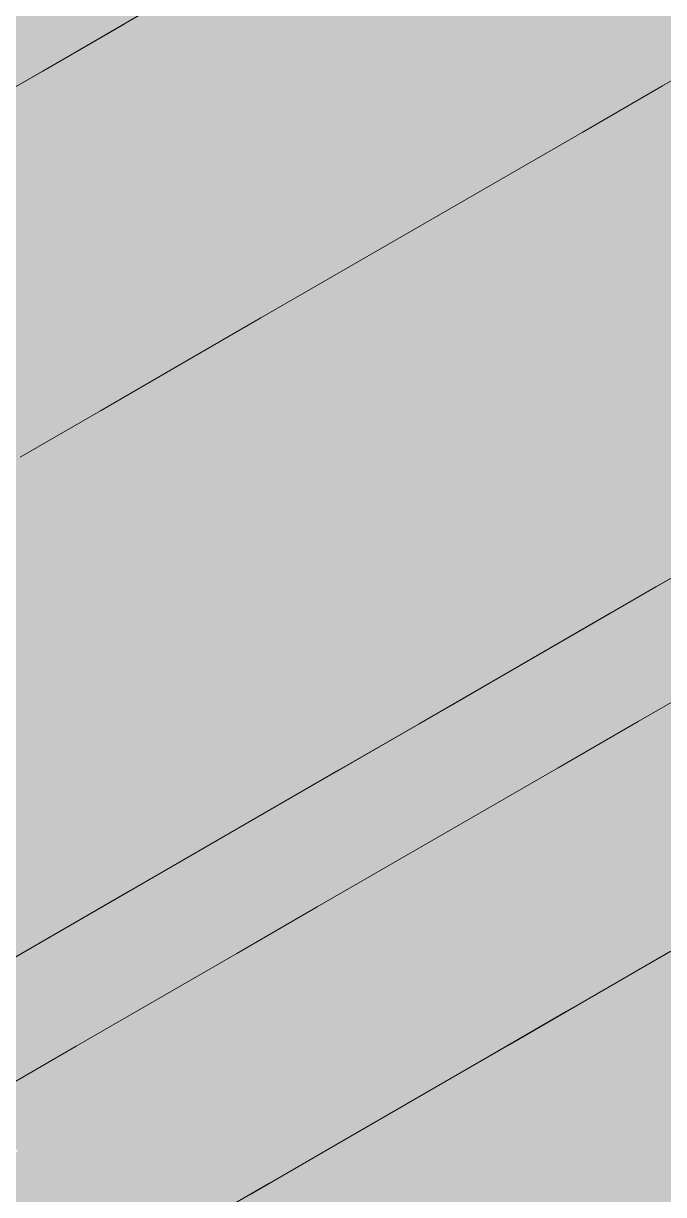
# Model space of a CAD drawing. Header units: metres. Extents: x 349122 to 349453, y 9281252 to 9281971.
# Drawn here: x 349264.6222 to 349264.7252, y 9281654.0672 to 9281654.2557 of the extents above; entities that cross this region are included whole.
import ezdxf

# ---------------------------------------------------------------- set-up
doc = ezdxf.new("R2010")
doc.units = ezdxf.units.M
doc.header["$LTSCALE"] = 0.25
doc.layers.add('ISO-3D', color=7, linetype='CONTINUOUS', lineweight=13)
doc.layers.add('ISO-3D-ARISTAS', color=250, linetype='CONTINUOUS', lineweight=13)

msp = doc.modelspace()

# ---------------------------------------------------------------- linework, layer by layer
at = {"layer": 'ISO-3D', "true_color": 0x7f7e7a}
for points in [[(349264.63393, 9281654.258), (349264.62094, 9281654.2505), (349264.63393, 9281654.273), (349264.62094, 9281654.2655)], [(349264.65991, 9281654.258), (349264.64692, 9281654.2505), (349264.65991, 9281654.273), (349264.64692, 9281654.2655)], [(349264.68589, 9281654.258), (349264.6729, 9281654.2505), (349264.68589, 9281654.273), (349264.6729, 9281654.2655)], [(349264.71187, 9281654.258), (349264.69888, 9281654.2505), (349264.71187, 9281654.273), (349264.69888, 9281654.2655)], [(349264.73612, 9281654.25771), (349264.72399, 9281654.25071), (349264.73612, 9281654.272), (349264.72399, 9281654.265)], [(349264.64692, 9281654.2505), (349264.63393, 9281654.243), (349264.64692, 9281654.2655), (349264.63393, 9281654.258)], [(349264.6729, 9281654.2505), (349264.65991, 9281654.243), (349264.6729, 9281654.2655), (349264.65991, 9281654.258)], [(349264.69888, 9281654.2505), (349264.68589, 9281654.243), (349264.69888, 9281654.2655), (349264.68589, 9281654.258)], [(349264.72399, 9281654.25071), (349264.71187, 9281654.24371), (349264.72399, 9281654.265), (349264.71187, 9281654.258)], [(349264.63393, 9281654.243), (349264.62094, 9281654.2355), (349264.63393, 9281654.258), (349264.62094, 9281654.2505)], [(349264.65991, 9281654.243), (349264.64692, 9281654.2355), (349264.65991, 9281654.258), (349264.64692, 9281654.2505)], [(349264.68589, 9281654.243), (349264.6729, 9281654.2355), (349264.68589, 9281654.258), (349264.6729, 9281654.2505)], [(349264.71187, 9281654.24371), (349264.69888, 9281654.23621), (349264.71187, 9281654.258), (349264.69888, 9281654.2505)], [(349264.73612, 9281654.24343), (349264.72399, 9281654.23643), (349264.73612, 9281654.25771), (349264.72399, 9281654.25071)], [(349264.64692, 9281654.2355), (349264.63393, 9281654.228), (349264.64692, 9281654.2505), (349264.63393, 9281654.243)], [(349264.6729, 9281654.2355), (349264.65991, 9281654.228), (349264.6729, 9281654.2505), (349264.65991, 9281654.243)], [(349264.69888, 9281654.23621), (349264.68589, 9281654.22871), (349264.69888, 9281654.2505), (349264.68589, 9281654.243)], [(349264.72399, 9281654.23643), (349264.71187, 9281654.22943), (349264.72399, 9281654.25071), (349264.71187, 9281654.24371)], [(349264.63393, 9281654.228), (349264.62094, 9281654.2205), (349264.63393, 9281654.243), (349264.62094, 9281654.2355)], [(349264.65991, 9281654.228), (349264.64692, 9281654.2205), (349264.65991, 9281654.243), (349264.64692, 9281654.2355)], [(349264.68589, 9281654.22871), (349264.6729, 9281654.22121), (349264.68589, 9281654.243), (349264.6729, 9281654.2355)], [(349264.71187, 9281654.22943), (349264.69888, 9281654.22193), (349264.71187, 9281654.24371), (349264.69888, 9281654.23621)], [(349264.73612, 9281654.22914), (349264.72399, 9281654.22214), (349264.73612, 9281654.24343), (349264.72399, 9281654.23643)], [(349264.64692, 9281654.2205), (349264.63393, 9281654.213), (349264.64692, 9281654.2355), (349264.63393, 9281654.228)], [(349264.6729, 9281654.22121), (349264.65991, 9281654.21371), (349264.6729, 9281654.2355), (349264.65991, 9281654.228)], [(349264.69888, 9281654.22193), (349264.68589, 9281654.21443), (349264.69888, 9281654.23621), (349264.68589, 9281654.22871)], [(349264.72399, 9281654.22214), (349264.71187, 9281654.21514), (349264.72399, 9281654.23643), (349264.71187, 9281654.22943)], [(349264.71187, 9281654.21514), (349264.69888, 9281654.20764), (349264.71187, 9281654.22943), (349264.69888, 9281654.22193)], [(349264.63393, 9281654.213), (349264.62094, 9281654.2055), (349264.63393, 9281654.228), (349264.62094, 9281654.2205)], [(349264.65991, 9281654.21371), (349264.64692, 9281654.20621), (349264.65991, 9281654.228), (349264.64692, 9281654.2205)], [(349264.68589, 9281654.21443), (349264.6729, 9281654.20693), (349264.68589, 9281654.22871), (349264.6729, 9281654.22121)], [(349264.73612, 9281654.21486), (349264.72399, 9281654.20786), (349264.73612, 9281654.22914), (349264.72399, 9281654.22214)], [(349264.69888, 9281654.20764), (349264.68589, 9281654.20014), (349264.69888, 9281654.22193), (349264.68589, 9281654.21443)], [(349264.72399, 9281654.20786), (349264.71187, 9281654.20086), (349264.72399, 9281654.22214), (349264.71187, 9281654.21514)], [(349264.64692, 9281654.20621), (349264.63393, 9281654.19871), (349264.64692, 9281654.2205), (349264.63393, 9281654.213)], [(349264.6729, 9281654.20693), (349264.65991, 9281654.19943), (349264.6729, 9281654.22121), (349264.65991, 9281654.21371)], [(349264.68589, 9281654.20014), (349264.6729, 9281654.19264), (349264.68589, 9281654.21443), (349264.6729, 9281654.20693)], [(349264.71187, 9281654.20086), (349264.69888, 9281654.19336), (349264.71187, 9281654.21514), (349264.69888, 9281654.20764)], [(349264.73612, 9281654.20057), (349264.72399, 9281654.19357), (349264.73612, 9281654.21486), (349264.72399, 9281654.20786)], [(349264.63393, 9281654.19871), (349264.62094, 9281654.19121), (349264.63393, 9281654.213), (349264.62094, 9281654.2055)], [(349264.65991, 9281654.19943), (349264.64692, 9281654.19193), (349264.65991, 9281654.21371), (349264.64692, 9281654.20621)], [(349264.6729, 9281654.19264), (349264.65991, 9281654.18514), (349264.6729, 9281654.20693), (349264.65991, 9281654.19943)], [(349264.69888, 9281654.19336), (349264.68589, 9281654.18586), (349264.69888, 9281654.20764), (349264.68589, 9281654.20014)], [(349264.72399, 9281654.19357), (349264.71187, 9281654.18657), (349264.72399, 9281654.20786), (349264.71187, 9281654.20086)], [(349264.64692, 9281654.19193), (349264.63393, 9281654.18443), (349264.64692, 9281654.20621), (349264.63393, 9281654.19871)], [(349264.65991, 9281654.18514), (349264.64692, 9281654.17764), (349264.65991, 9281654.19943), (349264.64692, 9281654.19193)], [(349264.68589, 9281654.18586), (349264.6729, 9281654.17836), (349264.68589, 9281654.20014), (349264.6729, 9281654.19264)], [(349264.71187, 9281654.18657), (349264.69888, 9281654.17907), (349264.71187, 9281654.20086), (349264.69888, 9281654.19336)], [(349264.73612, 9281654.18629), (349264.72399, 9281654.17929), (349264.73612, 9281654.20057), (349264.72399, 9281654.19357)], [(349264.63393, 9281654.18443), (349264.62094, 9281654.17693), (349264.63393, 9281654.19871), (349264.62094, 9281654.19121)], [(349264.69888, 9281654.17907), (349264.68589, 9281654.17157), (349264.69888, 9281654.19336), (349264.68589, 9281654.18586)], [(349264.72399, 9281654.17929), (349264.71187, 9281654.17229), (349264.72399, 9281654.19357), (349264.71187, 9281654.18657)], [(349264.64692, 9281654.17764), (349264.63393, 9281654.17014), (349264.64692, 9281654.19193), (349264.63393, 9281654.18443)], [(349264.6729, 9281654.17836), (349264.65991, 9281654.17086), (349264.6729, 9281654.19264), (349264.65991, 9281654.18514)], [(349264.68589, 9281654.17157), (349264.6729, 9281654.16407), (349264.68589, 9281654.18586), (349264.6729, 9281654.17836)], [(349264.71187, 9281654.17229), (349264.69888, 9281654.16479), (349264.71187, 9281654.18657), (349264.69888, 9281654.17907)], [(349264.73612, 9281654.172), (349264.72399, 9281654.165), (349264.73612, 9281654.18629), (349264.72399, 9281654.17929)], [(349264.63393, 9281654.17014), (349264.62094, 9281654.16264), (349264.63393, 9281654.18443), (349264.62094, 9281654.17693)], [(349264.65991, 9281654.17086), (349264.64692, 9281654.16336), (349264.65991, 9281654.18514), (349264.64692, 9281654.17764)], [(349264.6729, 9281654.16407), (349264.65991, 9281654.15657), (349264.6729, 9281654.17836), (349264.65991, 9281654.17086)], [(349264.69888, 9281654.16479), (349264.68589, 9281654.15729), (349264.69888, 9281654.17907), (349264.68589, 9281654.17157)], [(349264.72399, 9281654.165), (349264.71187, 9281654.158), (349264.72399, 9281654.17929), (349264.71187, 9281654.17229)], [(349264.64692, 9281654.16336), (349264.63393, 9281654.15586), (349264.64692, 9281654.17764), (349264.63393, 9281654.17014)], [(349264.65991, 9281654.15657), (349264.64692, 9281654.14907), (349264.65991, 9281654.17086), (349264.64692, 9281654.16336)], [(349264.68589, 9281654.15729), (349264.6729, 9281654.14979), (349264.68589, 9281654.17157), (349264.6729, 9281654.16407)], [(349264.71187, 9281654.158), (349264.69888, 9281654.1505), (349264.71187, 9281654.17229), (349264.69888, 9281654.16479)], [(349264.63393, 9281654.15586), (349264.62094, 9281654.14836), (349264.63393, 9281654.17014), (349264.62094, 9281654.16264)], [(349264.64692, 9281654.14907), (349264.63393, 9281654.14157), (349264.64692, 9281654.16336), (349264.63393, 9281654.15586)], [(349264.6729, 9281654.14979), (349264.65991, 9281654.14229), (349264.6729, 9281654.16407), (349264.65991, 9281654.15657)], [(349264.69888, 9281654.1505), (349264.68589, 9281654.143), (349264.69888, 9281654.16479), (349264.68589, 9281654.15729)], [(349264.63393, 9281654.14157), (349264.62094, 9281654.13407), (349264.63393, 9281654.15586), (349264.62094, 9281654.14836)], [(349264.65991, 9281654.14229), (349264.64692, 9281654.13479), (349264.65991, 9281654.15657), (349264.64692, 9281654.14907)], [(349264.68589, 9281654.143), (349264.6729, 9281654.1355), (349264.68589, 9281654.15729), (349264.6729, 9281654.14979)], [(349264.64692, 9281654.13479), (349264.63393, 9281654.12729), (349264.64692, 9281654.14907), (349264.63393, 9281654.14157)], [(349264.6729, 9281654.1355), (349264.65991, 9281654.128), (349264.6729, 9281654.14979), (349264.65991, 9281654.14229)], [(349264.63393, 9281654.12729), (349264.62094, 9281654.11979), (349264.63393, 9281654.14157), (349264.62094, 9281654.13407)], [(349264.65991, 9281654.128), (349264.64692, 9281654.1205), (349264.65991, 9281654.14229), (349264.64692, 9281654.13479)], [(349264.64692, 9281654.1205), (349264.63393, 9281654.113), (349264.64692, 9281654.13479), (349264.63393, 9281654.12729)], [(349264.63393, 9281654.113), (349264.62094, 9281654.1055), (349264.63393, 9281654.12729), (349264.62094, 9281654.11979)]]:
    msp.add_solid(points, dxfattribs=at)
at = {"layer": 'ISO-3D', "true_color": 0x8e8d88}
for points in [[(349264.66945, 9281654.25897), (349264.65653, 9281654.2515), (349264.66945, 9281654.27351), (349264.65653, 9281654.26605)], [(349264.69531, 9281654.25935), (349264.68238, 9281654.25188), (349264.69531, 9281654.27389), (349264.68238, 9281654.26643)], [(349264.72116, 9281654.25973), (349264.70824, 9281654.25227), (349264.72116, 9281654.27427), (349264.70824, 9281654.26681)], [(349264.73409, 9281654.25265), (349264.72116, 9281654.24518), (349264.73409, 9281654.26719), (349264.72116, 9281654.25973)], [(349264.65653, 9281654.2515), (349264.6436, 9281654.24404), (349264.65653, 9281654.26605), (349264.6436, 9281654.25859)], [(349264.68238, 9281654.25188), (349264.66945, 9281654.24442), (349264.68238, 9281654.26643), (349264.66945, 9281654.25897)], [(349264.70824, 9281654.25227), (349264.69531, 9281654.2448), (349264.70824, 9281654.26681), (349264.69531, 9281654.25935)], [(349264.69531, 9281654.2448), (349264.68238, 9281654.23734), (349264.69531, 9281654.25935), (349264.68238, 9281654.25188)], [(349264.72116, 9281654.24518), (349264.70824, 9281654.23772), (349264.72116, 9281654.25973), (349264.70824, 9281654.25227)], [(349264.6436, 9281654.24404), (349264.63067, 9281654.23658), (349264.6436, 9281654.25859), (349264.63067, 9281654.25112)], [(349264.66945, 9281654.24442), (349264.65653, 9281654.23696), (349264.66945, 9281654.25897), (349264.65653, 9281654.2515)], [(349264.68238, 9281654.23734), (349264.66945, 9281654.22988), (349264.68238, 9281654.25188), (349264.66945, 9281654.24442)], [(349264.70824, 9281654.23772), (349264.69531, 9281654.23026), (349264.70824, 9281654.25227), (349264.69531, 9281654.2448)], [(349264.73409, 9281654.2381), (349264.72116, 9281654.23064), (349264.73409, 9281654.25265), (349264.72116, 9281654.24518)], [(349264.73798, 9281654.23974), (349264.72505, 9281654.23228), (349264.73798, 9281654.25307), (349264.72505, 9281654.24561)], [(349264.63067, 9281654.23658), (349264.61775, 9281654.22911), (349264.63067, 9281654.25112), (349264.61775, 9281654.24366)], [(349264.65653, 9281654.23696), (349264.6436, 9281654.22949), (349264.65653, 9281654.2515), (349264.6436, 9281654.24404)], [(349264.66945, 9281654.22988), (349264.65653, 9281654.22241), (349264.66945, 9281654.24442), (349264.65653, 9281654.23696)], [(349264.69531, 9281654.23026), (349264.68238, 9281654.22279), (349264.69531, 9281654.2448), (349264.68238, 9281654.23734)], [(349264.72116, 9281654.23064), (349264.70824, 9281654.22318), (349264.72116, 9281654.24518), (349264.70824, 9281654.23772)], [(349264.72505, 9281654.23228), (349264.71212, 9281654.22481), (349264.72505, 9281654.24561), (349264.71212, 9281654.23815)], [(349264.6436, 9281654.22949), (349264.63067, 9281654.22203), (349264.6436, 9281654.24404), (349264.63067, 9281654.23658)], [(349264.73798, 9281654.22641), (349264.72505, 9281654.21894), (349264.73798, 9281654.23974), (349264.72505, 9281654.23228)], [(349264.65653, 9281654.22241), (349264.6436, 9281654.21495), (349264.65653, 9281654.23696), (349264.6436, 9281654.22949)], [(349264.68238, 9281654.22279), (349264.66945, 9281654.21533), (349264.68238, 9281654.23734), (349264.66945, 9281654.22988)], [(349264.70824, 9281654.22318), (349264.69531, 9281654.21571), (349264.70824, 9281654.23772), (349264.69531, 9281654.23026)], [(349264.71212, 9281654.22481), (349264.6992, 9281654.21735), (349264.71212, 9281654.23815), (349264.6992, 9281654.23068)], [(349264.73409, 9281654.22356), (349264.72116, 9281654.21609), (349264.73409, 9281654.2381), (349264.72116, 9281654.23064)], [(349264.63067, 9281654.22203), (349264.61775, 9281654.21457), (349264.63067, 9281654.23658), (349264.61775, 9281654.22911)], [(349264.72505, 9281654.21894), (349264.71212, 9281654.21148), (349264.72505, 9281654.23228), (349264.71212, 9281654.22481)], [(349264.6436, 9281654.21495), (349264.63067, 9281654.20749), (349264.6436, 9281654.22949), (349264.63067, 9281654.22203)], [(349264.66945, 9281654.21533), (349264.65653, 9281654.20787), (349264.66945, 9281654.22988), (349264.65653, 9281654.22241)], [(349264.69531, 9281654.21571), (349264.68238, 9281654.20825), (349264.69531, 9281654.23026), (349264.68238, 9281654.22279)], [(349264.6992, 9281654.21735), (349264.68627, 9281654.20989), (349264.6992, 9281654.23068), (349264.68627, 9281654.22322)], [(349264.72116, 9281654.21609), (349264.70824, 9281654.20863), (349264.72116, 9281654.23064), (349264.70824, 9281654.22318)], [(349264.73798, 9281654.21307), (349264.72505, 9281654.20561), (349264.73798, 9281654.22641), (349264.72505, 9281654.21894)], [(349264.71212, 9281654.21148), (349264.6992, 9281654.20402), (349264.71212, 9281654.22481), (349264.6992, 9281654.21735)], [(349264.73409, 9281654.20901), (349264.72116, 9281654.20155), (349264.73409, 9281654.22356), (349264.72116, 9281654.21609)], [(349264.63067, 9281654.20749), (349264.61775, 9281654.20002), (349264.63067, 9281654.22203), (349264.61775, 9281654.21457)], [(349264.65653, 9281654.20787), (349264.6436, 9281654.2004), (349264.65653, 9281654.22241), (349264.6436, 9281654.21495)], [(349264.68238, 9281654.20825), (349264.66945, 9281654.20078), (349264.68238, 9281654.22279), (349264.66945, 9281654.21533)], [(349264.68627, 9281654.20989), (349264.67334, 9281654.20242), (349264.68627, 9281654.22322), (349264.67334, 9281654.21576)], [(349264.70824, 9281654.20863), (349264.69531, 9281654.20117), (349264.70824, 9281654.22318), (349264.69531, 9281654.21571)], [(349264.72505, 9281654.20561), (349264.71212, 9281654.19815), (349264.72505, 9281654.21894), (349264.71212, 9281654.21148)], [(349264.6992, 9281654.20402), (349264.68627, 9281654.19655), (349264.6992, 9281654.21735), (349264.68627, 9281654.20989)], [(349264.72116, 9281654.20155), (349264.70824, 9281654.19408), (349264.72116, 9281654.21609), (349264.70824, 9281654.20863)], [(349264.6436, 9281654.2004), (349264.63067, 9281654.19294), (349264.6436, 9281654.21495), (349264.63067, 9281654.20749)], [(349264.66945, 9281654.20078), (349264.65653, 9281654.19332), (349264.66945, 9281654.21533), (349264.65653, 9281654.20787)], [(349264.67334, 9281654.20242), (349264.66041, 9281654.19496), (349264.67334, 9281654.21576), (349264.66041, 9281654.20829)], [(349264.69531, 9281654.20117), (349264.68238, 9281654.1937), (349264.69531, 9281654.21571), (349264.68238, 9281654.20825)], [(349264.73798, 9281654.19844), (349264.72505, 9281654.19098), (349264.73798, 9281654.21307), (349264.72505, 9281654.20561)], [(349264.71212, 9281654.19815), (349264.6992, 9281654.19068), (349264.71212, 9281654.21148), (349264.6992, 9281654.20402)], [(349264.68627, 9281654.19655), (349264.67334, 9281654.18909), (349264.68627, 9281654.20989), (349264.67334, 9281654.20242)], [(349264.70824, 9281654.19408), (349264.69531, 9281654.18662), (349264.70824, 9281654.20863), (349264.69531, 9281654.20117)], [(349264.73409, 9281654.19447), (349264.72116, 9281654.187), (349264.73409, 9281654.20901), (349264.72116, 9281654.20155)], [(349264.63067, 9281654.19294), (349264.61775, 9281654.18548), (349264.63067, 9281654.20749), (349264.61775, 9281654.20002)], [(349264.65653, 9281654.19332), (349264.6436, 9281654.18586), (349264.65653, 9281654.20787), (349264.6436, 9281654.2004)], [(349264.66041, 9281654.19496), (349264.64749, 9281654.1875), (349264.66041, 9281654.20829), (349264.64749, 9281654.20083)], [(349264.68238, 9281654.1937), (349264.66945, 9281654.18624), (349264.68238, 9281654.20825), (349264.66945, 9281654.20078)], [(349264.72505, 9281654.19098), (349264.71212, 9281654.18351), (349264.72505, 9281654.20561), (349264.71212, 9281654.19815)], [(349264.6992, 9281654.19068), (349264.68627, 9281654.18322), (349264.6992, 9281654.20402), (349264.68627, 9281654.19655)], [(349264.67334, 9281654.18909), (349264.66041, 9281654.18163), (349264.67334, 9281654.20242), (349264.66041, 9281654.19496)], [(349264.69531, 9281654.18662), (349264.68238, 9281654.17916), (349264.69531, 9281654.20117), (349264.68238, 9281654.1937)], [(349264.72116, 9281654.187), (349264.70824, 9281654.17954), (349264.72116, 9281654.20155), (349264.70824, 9281654.19408)], [(349264.6436, 9281654.18586), (349264.63067, 9281654.17839), (349264.6436, 9281654.2004), (349264.63067, 9281654.19294)], [(349264.64749, 9281654.1875), (349264.63456, 9281654.18003), (349264.64749, 9281654.20083), (349264.63456, 9281654.19337)], [(349264.66945, 9281654.18624), (349264.65653, 9281654.17878), (349264.66945, 9281654.20078), (349264.65653, 9281654.19332)], [(349264.71212, 9281654.18351), (349264.6992, 9281654.17605), (349264.71212, 9281654.19815), (349264.6992, 9281654.19068)], [(349264.73798, 9281654.1838), (349264.72505, 9281654.17634), (349264.73798, 9281654.19844), (349264.72505, 9281654.19098)], [(349264.68627, 9281654.18322), (349264.67334, 9281654.17576), (349264.68627, 9281654.19655), (349264.67334, 9281654.18909)], [(349264.63456, 9281654.18003), (349264.62163, 9281654.17257), (349264.63456, 9281654.19337), (349264.62163, 9281654.1859)], [(349264.66041, 9281654.18163), (349264.64749, 9281654.17416), (349264.66041, 9281654.19496), (349264.64749, 9281654.1875)], [(349264.68238, 9281654.17916), (349264.66945, 9281654.17169), (349264.68238, 9281654.1937), (349264.66945, 9281654.18624)], [(349264.70824, 9281654.17954), (349264.69531, 9281654.17208), (349264.70824, 9281654.19408), (349264.69531, 9281654.18662)], [(349264.73409, 9281654.17992), (349264.72116, 9281654.17246), (349264.73409, 9281654.19447), (349264.72116, 9281654.187)], [(349264.63067, 9281654.17839), (349264.61775, 9281654.17093), (349264.63067, 9281654.19294), (349264.61775, 9281654.18548)], [(349264.65653, 9281654.17878), (349264.6436, 9281654.17131), (349264.65653, 9281654.19332), (349264.6436, 9281654.18586)], [(349264.6992, 9281654.17605), (349264.68627, 9281654.16859), (349264.6992, 9281654.19068), (349264.68627, 9281654.18322)], [(349264.72505, 9281654.17634), (349264.71212, 9281654.16888), (349264.72505, 9281654.19098), (349264.71212, 9281654.18351)], [(349264.67334, 9281654.17576), (349264.66041, 9281654.16829), (349264.67334, 9281654.18909), (349264.66041, 9281654.18163)], [(349264.6436, 9281654.17131), (349264.63067, 9281654.16385), (349264.6436, 9281654.18586), (349264.63067, 9281654.17839)], [(349264.64749, 9281654.17416), (349264.63456, 9281654.1667), (349264.64749, 9281654.1875), (349264.63456, 9281654.18003)], [(349264.66945, 9281654.17169), (349264.65653, 9281654.16423), (349264.66945, 9281654.18624), (349264.65653, 9281654.17878)], [(349264.69531, 9281654.17208), (349264.68238, 9281654.16461), (349264.69531, 9281654.18662), (349264.68238, 9281654.17916)], [(349264.72116, 9281654.17246), (349264.70824, 9281654.16499), (349264.72116, 9281654.187), (349264.70824, 9281654.17954)], [(349264.68627, 9281654.16859), (349264.67334, 9281654.16112), (349264.68627, 9281654.18322), (349264.67334, 9281654.17576)], [(349264.71212, 9281654.16888), (349264.6992, 9281654.16141), (349264.71212, 9281654.18351), (349264.6992, 9281654.17605)], [(349264.73798, 9281654.16917), (349264.72505, 9281654.16171), (349264.73798, 9281654.1838), (349264.72505, 9281654.17634)], [(349264.66041, 9281654.16829), (349264.64749, 9281654.16083), (349264.66041, 9281654.18163), (349264.64749, 9281654.17416)], [(349264.63067, 9281654.16385), (349264.61775, 9281654.15639), (349264.63067, 9281654.17839), (349264.61775, 9281654.17093)], [(349264.63456, 9281654.1667), (349264.62163, 9281654.15924), (349264.63456, 9281654.18003), (349264.62163, 9281654.17257)], [(349264.65653, 9281654.16423), (349264.6436, 9281654.15677), (349264.65653, 9281654.17878), (349264.6436, 9281654.17131)], [(349264.68238, 9281654.16461), (349264.66945, 9281654.15715), (349264.68238, 9281654.17916), (349264.66945, 9281654.17169)], [(349264.70824, 9281654.16499), (349264.69531, 9281654.15753), (349264.70824, 9281654.17954), (349264.69531, 9281654.17208)], [(349264.73409, 9281654.16537), (349264.72116, 9281654.15791), (349264.73409, 9281654.17992), (349264.72116, 9281654.17246)], [(349264.67334, 9281654.16112), (349264.66041, 9281654.15366), (349264.67334, 9281654.17576), (349264.66041, 9281654.16829)], [(349264.6992, 9281654.16141), (349264.68627, 9281654.15395), (349264.6992, 9281654.17605), (349264.68627, 9281654.16859)], [(349264.72505, 9281654.16171), (349264.71212, 9281654.15424), (349264.72505, 9281654.17634), (349264.71212, 9281654.16888)], [(349264.64749, 9281654.16083), (349264.63456, 9281654.15337), (349264.64749, 9281654.17416), (349264.63456, 9281654.1667)], [(349264.6436, 9281654.15677), (349264.63067, 9281654.1493), (349264.6436, 9281654.17131), (349264.63067, 9281654.16385)], [(349264.66945, 9281654.15715), (349264.65653, 9281654.14969), (349264.66945, 9281654.17169), (349264.65653, 9281654.16423)], [(349264.69531, 9281654.15753), (349264.68238, 9281654.15007), (349264.69531, 9281654.17208), (349264.68238, 9281654.16461)], [(349264.72116, 9281654.15791), (349264.70824, 9281654.15045), (349264.72116, 9281654.17246), (349264.70824, 9281654.16499)], [(349264.71212, 9281654.15424), (349264.6992, 9281654.14678), (349264.71212, 9281654.16888), (349264.6992, 9281654.16141)], [(349264.73798, 9281654.15454), (349264.72505, 9281654.14707), (349264.73798, 9281654.16917), (349264.72505, 9281654.16171)], [(349264.66041, 9281654.15366), (349264.64749, 9281654.1462), (349264.66041, 9281654.16829), (349264.64749, 9281654.16083)], [(349264.68627, 9281654.15395), (349264.67334, 9281654.14649), (349264.68627, 9281654.16859), (349264.67334, 9281654.16112)], [(349264.63456, 9281654.15337), (349264.62163, 9281654.1459), (349264.63456, 9281654.1667), (349264.62163, 9281654.15924)], [(349264.73409, 9281654.15083), (349264.72116, 9281654.14337), (349264.73409, 9281654.16537), (349264.72116, 9281654.15791)], [(349264.63067, 9281654.1493), (349264.61775, 9281654.14184), (349264.63067, 9281654.16385), (349264.61775, 9281654.15639)], [(349264.65653, 9281654.14969), (349264.6436, 9281654.14222), (349264.65653, 9281654.16423), (349264.6436, 9281654.15677)], [(349264.68238, 9281654.15007), (349264.66945, 9281654.1426), (349264.68238, 9281654.16461), (349264.66945, 9281654.15715)], [(349264.70824, 9281654.15045), (349264.69531, 9281654.14298), (349264.70824, 9281654.16499), (349264.69531, 9281654.15753)], [(349264.6992, 9281654.14678), (349264.68627, 9281654.13932), (349264.6992, 9281654.16141), (349264.68627, 9281654.15395)], [(349264.72505, 9281654.14707), (349264.71212, 9281654.13961), (349264.72505, 9281654.16171), (349264.71212, 9281654.15424)], [(349264.64749, 9281654.1462), (349264.63456, 9281654.13873), (349264.64749, 9281654.16083), (349264.63456, 9281654.15337)], [(349264.67334, 9281654.14649), (349264.66041, 9281654.13902), (349264.67334, 9281654.16112), (349264.66041, 9281654.15366)], [(349264.72116, 9281654.14337), (349264.70824, 9281654.1359), (349264.72116, 9281654.15791), (349264.70824, 9281654.15045)], [(349264.6436, 9281654.14222), (349264.63067, 9281654.13476), (349264.6436, 9281654.15677), (349264.63067, 9281654.1493)], [(349264.66945, 9281654.1426), (349264.65653, 9281654.13514), (349264.66945, 9281654.15715), (349264.65653, 9281654.14969)], [(349264.69531, 9281654.14298), (349264.68238, 9281654.13552), (349264.69531, 9281654.15753), (349264.68238, 9281654.15007)], [(349264.68627, 9281654.13932), (349264.67334, 9281654.13185), (349264.68627, 9281654.15395), (349264.67334, 9281654.14649)], [(349264.71212, 9281654.13961), (349264.6992, 9281654.13215), (349264.71212, 9281654.15424), (349264.6992, 9281654.14678)], [(349264.73798, 9281654.1399), (349264.72505, 9281654.13244), (349264.73798, 9281654.15454), (349264.72505, 9281654.14707)], [(349264.63456, 9281654.13873), (349264.62163, 9281654.13127), (349264.63456, 9281654.15337), (349264.62163, 9281654.1459)], [(349264.66041, 9281654.13902), (349264.64749, 9281654.13156), (349264.66041, 9281654.15366), (349264.64749, 9281654.1462)], [(349264.68238, 9281654.13552), (349264.66945, 9281654.12806), (349264.68238, 9281654.15007), (349264.66945, 9281654.1426)], [(349264.70824, 9281654.1359), (349264.69531, 9281654.12844), (349264.70824, 9281654.15045), (349264.69531, 9281654.14298)], [(349264.63067, 9281654.13476), (349264.61775, 9281654.12729), (349264.63067, 9281654.1493), (349264.61775, 9281654.14184)], [(349264.65653, 9281654.13514), (349264.6436, 9281654.12768), (349264.65653, 9281654.14969), (349264.6436, 9281654.14222)], [(349264.67334, 9281654.13185), (349264.66041, 9281654.12439), (349264.67334, 9281654.14649), (349264.66041, 9281654.13902)], [(349264.6992, 9281654.13215), (349264.68627, 9281654.12468), (349264.6992, 9281654.14678), (349264.68627, 9281654.13932)], [(349264.72505, 9281654.13244), (349264.71212, 9281654.12498), (349264.72505, 9281654.14707), (349264.71212, 9281654.13961)], [(349264.64749, 9281654.13156), (349264.63456, 9281654.1241), (349264.64749, 9281654.1462), (349264.63456, 9281654.13873)], [(349264.66945, 9281654.12806), (349264.65653, 9281654.12059), (349264.66945, 9281654.1426), (349264.65653, 9281654.13514)], [(349264.69531, 9281654.12844), (349264.68238, 9281654.12098), (349264.69531, 9281654.14298), (349264.68238, 9281654.13552)], [(349264.6436, 9281654.12768), (349264.63067, 9281654.12021), (349264.6436, 9281654.14222), (349264.63067, 9281654.13476)], [(349264.63456, 9281654.1241), (349264.62163, 9281654.11663), (349264.63456, 9281654.13873), (349264.62163, 9281654.13127)], [(349264.66041, 9281654.12439), (349264.64749, 9281654.11693), (349264.66041, 9281654.13902), (349264.64749, 9281654.13156)], [(349264.68627, 9281654.12468), (349264.67334, 9281654.11722), (349264.68627, 9281654.13932), (349264.67334, 9281654.13185)], [(349264.71212, 9281654.12498), (349264.6992, 9281654.11751), (349264.71212, 9281654.13961), (349264.6992, 9281654.13215)], [(349264.73798, 9281654.12527), (349264.72505, 9281654.1178), (349264.73798, 9281654.1399), (349264.72505, 9281654.13244)], [(349264.65653, 9281654.12059), (349264.6436, 9281654.11313), (349264.65653, 9281654.13514), (349264.6436, 9281654.12768)], [(349264.68238, 9281654.12098), (349264.66945, 9281654.11351), (349264.68238, 9281654.13552), (349264.66945, 9281654.12806)], [(349264.63067, 9281654.12021), (349264.61775, 9281654.11275), (349264.63067, 9281654.13476), (349264.61775, 9281654.12729)], [(349264.64749, 9281654.11693), (349264.63456, 9281654.10946), (349264.64749, 9281654.13156), (349264.63456, 9281654.1241)], [(349264.67334, 9281654.11722), (349264.66041, 9281654.10976), (349264.67334, 9281654.13185), (349264.66041, 9281654.12439)], [(349264.6992, 9281654.11751), (349264.68627, 9281654.11005), (349264.6992, 9281654.13215), (349264.68627, 9281654.12468)], [(349264.72505, 9281654.1178), (349264.71212, 9281654.11034), (349264.72505, 9281654.13244), (349264.71212, 9281654.12498)], [(349264.6436, 9281654.11313), (349264.63067, 9281654.10567), (349264.6436, 9281654.12768), (349264.63067, 9281654.12021)], [(349264.66945, 9281654.11351), (349264.65653, 9281654.10605), (349264.66945, 9281654.12806), (349264.65653, 9281654.12059)], [(349264.63456, 9281654.10946), (349264.62163, 9281654.102), (349264.63456, 9281654.1241), (349264.62163, 9281654.11663)], [(349264.66041, 9281654.10976), (349264.64749, 9281654.10229), (349264.66041, 9281654.12439), (349264.64749, 9281654.11693)], [(349264.68627, 9281654.11005), (349264.67334, 9281654.10259), (349264.68627, 9281654.12468), (349264.67334, 9281654.11722)], [(349264.71212, 9281654.11034), (349264.6992, 9281654.10288), (349264.71212, 9281654.12498), (349264.6992, 9281654.11751)], [(349264.73798, 9281654.11063), (349264.72505, 9281654.10317), (349264.73798, 9281654.12527), (349264.72505, 9281654.1178)], [(349264.63067, 9281654.10567), (349264.61775, 9281654.0982), (349264.63067, 9281654.12021), (349264.61775, 9281654.11275)], [(349264.65653, 9281654.10605), (349264.6436, 9281654.09859), (349264.65653, 9281654.12059), (349264.6436, 9281654.11313)], [(349264.64749, 9281654.10229), (349264.63456, 9281654.09483), (349264.64749, 9281654.11693), (349264.63456, 9281654.10946)], [(349264.67334, 9281654.10259), (349264.66041, 9281654.09512), (349264.67334, 9281654.11722), (349264.66041, 9281654.10976)], [(349264.6992, 9281654.10288), (349264.68627, 9281654.09541), (349264.6992, 9281654.11751), (349264.68627, 9281654.11005)], [(349264.72505, 9281654.10317), (349264.71212, 9281654.09571), (349264.72505, 9281654.1178), (349264.71212, 9281654.11034)], [(349264.6436, 9281654.09859), (349264.63067, 9281654.09112), (349264.6436, 9281654.11313), (349264.63067, 9281654.10567)], [(349264.73798, 9281654.096), (349264.72505, 9281654.08854), (349264.73798, 9281654.11063), (349264.72505, 9281654.10317)], [(349264.63456, 9281654.09483), (349264.62163, 9281654.08737), (349264.63456, 9281654.10946), (349264.62163, 9281654.102)], [(349264.66041, 9281654.09512), (349264.64749, 9281654.08766), (349264.66041, 9281654.10976), (349264.64749, 9281654.10229)], [(349264.68627, 9281654.09541), (349264.67334, 9281654.08795), (349264.68627, 9281654.11005), (349264.67334, 9281654.10259)], [(349264.71212, 9281654.09571), (349264.6992, 9281654.08824), (349264.71212, 9281654.11034), (349264.6992, 9281654.10288)], [(349264.63067, 9281654.09112), (349264.61775, 9281654.08366), (349264.63067, 9281654.10567), (349264.61775, 9281654.0982)], [(349264.72632, 9281654.0918), (349264.71339, 9281654.08433), (349264.72632, 9281654.10634), (349264.71339, 9281654.09888)], [(349264.72505, 9281654.08854), (349264.71212, 9281654.08107), (349264.72505, 9281654.10317), (349264.71212, 9281654.09571)], [(349264.64749, 9281654.08766), (349264.63456, 9281654.0802), (349264.64749, 9281654.10229), (349264.63456, 9281654.09483)], [(349264.67334, 9281654.08795), (349264.66041, 9281654.08049), (349264.67334, 9281654.10259), (349264.66041, 9281654.09512)], [(349264.6992, 9281654.08824), (349264.68627, 9281654.08078), (349264.6992, 9281654.10288), (349264.68627, 9281654.09541)], [(349264.71339, 9281654.08433), (349264.70046, 9281654.07687), (349264.71339, 9281654.09888), (349264.70046, 9281654.09141)], [(349264.68627, 9281654.08078), (349264.67334, 9281654.07332), (349264.68627, 9281654.09541), (349264.67334, 9281654.08795)], [(349264.71212, 9281654.08107), (349264.6992, 9281654.07361), (349264.71212, 9281654.09571), (349264.6992, 9281654.08824)], [(349264.73798, 9281654.08137), (349264.72505, 9281654.0739), (349264.73798, 9281654.096), (349264.72505, 9281654.08854)], [(349264.63456, 9281654.0802), (349264.62163, 9281654.07273), (349264.63456, 9281654.09483), (349264.62163, 9281654.08737)], [(349264.66041, 9281654.08049), (349264.64749, 9281654.07302), (349264.66041, 9281654.09512), (349264.64749, 9281654.08766)], [(349264.72632, 9281654.07725), (349264.71339, 9281654.06979), (349264.72632, 9281654.0918), (349264.71339, 9281654.08433)], [(349264.70046, 9281654.07687), (349264.68754, 9281654.06941), (349264.70046, 9281654.09141), (349264.68754, 9281654.08395)], [(349264.67334, 9281654.07332), (349264.66041, 9281654.06585), (349264.67334, 9281654.08795), (349264.66041, 9281654.08049)], [(349264.6992, 9281654.07361), (349264.68627, 9281654.06615), (349264.6992, 9281654.08824), (349264.68627, 9281654.08078)], [(349264.72505, 9281654.0739), (349264.71212, 9281654.06644), (349264.72505, 9281654.08854), (349264.71212, 9281654.08107)], [(349264.64749, 9281654.07302), (349264.63456, 9281654.06556), (349264.64749, 9281654.08766), (349264.63456, 9281654.0802)], [(349264.71339, 9281654.06979), (349264.70046, 9281654.06232), (349264.71339, 9281654.08433), (349264.70046, 9281654.07687)], [(349264.68754, 9281654.06941), (349264.67461, 9281654.06194), (349264.68754, 9281654.08395), (349264.67461, 9281654.07649)], [(349264.66041, 9281654.06585), (349264.64749, 9281654.05839), (349264.66041, 9281654.08049), (349264.64749, 9281654.07302)], [(349264.68627, 9281654.06615), (349264.67334, 9281654.05868), (349264.68627, 9281654.08078), (349264.67334, 9281654.07332)], [(349264.71212, 9281654.06644), (349264.6992, 9281654.05898), (349264.71212, 9281654.08107), (349264.6992, 9281654.07361)], [(349264.73798, 9281654.06673), (349264.72505, 9281654.05927), (349264.73798, 9281654.08137), (349264.72505, 9281654.0739)], [(349264.63456, 9281654.06556), (349264.62163, 9281654.0581), (349264.63456, 9281654.0802), (349264.62163, 9281654.07273)], [(349264.70046, 9281654.06232), (349264.68754, 9281654.05486), (349264.70046, 9281654.07687), (349264.68754, 9281654.06941)], [(349264.72632, 9281654.06271), (349264.71339, 9281654.05524), (349264.72632, 9281654.07725), (349264.71339, 9281654.06979)], [(349264.67461, 9281654.06194), (349264.66168, 9281654.05448), (349264.67461, 9281654.07649), (349264.66168, 9281654.06902)], [(349264.64749, 9281654.05839), (349264.63456, 9281654.05093), (349264.64749, 9281654.07302), (349264.63456, 9281654.06556)], [(349264.67334, 9281654.05868), (349264.66041, 9281654.05122), (349264.67334, 9281654.07332), (349264.66041, 9281654.06585)], [(349264.6992, 9281654.05898), (349264.68627, 9281654.05151), (349264.6992, 9281654.07361), (349264.68627, 9281654.06615)], [(349264.72505, 9281654.05927), (349264.71212, 9281654.0518), (349264.72505, 9281654.0739), (349264.71212, 9281654.06644)], [(349264.66168, 9281654.05448), (349264.64875, 9281654.04702), (349264.66168, 9281654.06902), (349264.64875, 9281654.06156)], [(349264.68754, 9281654.05486), (349264.67461, 9281654.0474), (349264.68754, 9281654.06941), (349264.67461, 9281654.06194)], [(349264.71339, 9281654.05524), (349264.70046, 9281654.04778), (349264.71339, 9281654.06979), (349264.70046, 9281654.06232)]]:
    msp.add_solid(points, dxfattribs=at)
at = {"layer": 'ISO-3D', "true_color": 0x9e9c96}
for points in [[(349264.63424, 9281654.26818), (349264.64723, 9281654.26068), (349264.62132, 9281654.26072), (349264.63431, 9281654.25322)], [(349264.66016, 9281654.26815), (349264.67315, 9281654.26065), (349264.64723, 9281654.26068), (349264.66022, 9281654.25318)], [(349264.68608, 9281654.26811), (349264.69907, 9281654.26061), (349264.67315, 9281654.26065), (349264.68614, 9281654.25315)], [(349264.712, 9281654.26807), (349264.72499, 9281654.26057), (349264.69907, 9281654.26061), (349264.71206, 9281654.25311)], [(349264.73791, 9281654.26804), (349264.7509, 9281654.26054), (349264.72499, 9281654.26057), (349264.73798, 9281654.25307)], [(349264.62132, 9281654.26072), (349264.63431, 9281654.25322), (349264.60839, 9281654.25326), (349264.62138, 9281654.24576)], [(349264.64723, 9281654.26068), (349264.66022, 9281654.25318), (349264.63431, 9281654.25322), (349264.6473, 9281654.24572)], [(349264.67315, 9281654.26065), (349264.68614, 9281654.25315), (349264.66022, 9281654.25318), (349264.67321, 9281654.24568)], [(349264.69907, 9281654.26061), (349264.71206, 9281654.25311), (349264.68614, 9281654.25315), (349264.69913, 9281654.24565)], [(349264.72499, 9281654.26057), (349264.73798, 9281654.25307), (349264.71206, 9281654.25311), (349264.72505, 9281654.24561)], [(349264.63431, 9281654.25322), (349264.6473, 9281654.24572), (349264.62138, 9281654.24576), (349264.63437, 9281654.23826)], [(349264.66022, 9281654.25318), (349264.67321, 9281654.24568), (349264.6473, 9281654.24572), (349264.66029, 9281654.23822)], [(349264.68614, 9281654.25315), (349264.69913, 9281654.24565), (349264.67321, 9281654.24568), (349264.68621, 9281654.23818)], [(349264.71206, 9281654.25311), (349264.72505, 9281654.24561), (349264.69913, 9281654.24565), (349264.71212, 9281654.23815)], [(349264.62138, 9281654.24576), (349264.63437, 9281654.23826), (349264.60845, 9281654.23829), (349264.62144, 9281654.23079)], [(349264.6473, 9281654.24572), (349264.66029, 9281654.23822), (349264.63437, 9281654.23826), (349264.64736, 9281654.23076)], [(349264.67321, 9281654.24568), (349264.68621, 9281654.23818), (349264.66029, 9281654.23822), (349264.67328, 9281654.23072)], [(349264.69913, 9281654.24565), (349264.71212, 9281654.23815), (349264.68621, 9281654.23818), (349264.6992, 9281654.23068)], [(349264.63437, 9281654.23826), (349264.64736, 9281654.23076), (349264.62144, 9281654.23079), (349264.63443, 9281654.22329)], [(349264.66029, 9281654.23822), (349264.67328, 9281654.23072), (349264.64736, 9281654.23076), (349264.66035, 9281654.22326)], [(349264.68621, 9281654.23818), (349264.6992, 9281654.23068), (349264.67328, 9281654.23072), (349264.68627, 9281654.22322)], [(349264.62144, 9281654.23079), (349264.63443, 9281654.22329), (349264.60852, 9281654.22333), (349264.62151, 9281654.21583)], [(349264.64736, 9281654.23076), (349264.66035, 9281654.22326), (349264.63443, 9281654.22329), (349264.64742, 9281654.21579)], [(349264.67328, 9281654.23072), (349264.68627, 9281654.22322), (349264.66035, 9281654.22326), (349264.67334, 9281654.21576)], [(349264.63443, 9281654.22329), (349264.64742, 9281654.21579), (349264.62151, 9281654.21583), (349264.6345, 9281654.20833)], [(349264.66035, 9281654.22326), (349264.67334, 9281654.21576), (349264.64742, 9281654.21579), (349264.66041, 9281654.20829)], [(349264.62151, 9281654.21583), (349264.6345, 9281654.20833), (349264.60858, 9281654.20837), (349264.62157, 9281654.20087)], [(349264.64742, 9281654.21579), (349264.66041, 9281654.20829), (349264.6345, 9281654.20833), (349264.64749, 9281654.20083)], [(349264.6345, 9281654.20833), (349264.64749, 9281654.20083), (349264.62157, 9281654.20087), (349264.63456, 9281654.19337)], [(349264.62157, 9281654.20087), (349264.63456, 9281654.19337), (349264.60864, 9281654.1934), (349264.62163, 9281654.1859)]]:
    msp.add_solid(points, dxfattribs=at)
at = {"layer": 'ISO-3D', "true_color": 0xb0aea8}
for points in [[(349264.67661, 9281654.26336), (349264.68898, 9281654.25621), (349264.66362, 9281654.25586), (349264.67599, 9281654.24871)], [(349264.70197, 9281654.26371), (349264.71434, 9281654.25657), (349264.68898, 9281654.25621), (349264.70135, 9281654.24907)], [(349264.72733, 9281654.26407), (349264.73971, 9281654.25693), (349264.71434, 9281654.25657), (349264.72672, 9281654.24943)], [(349264.65125, 9281654.263), (349264.66362, 9281654.25586), (349264.63826, 9281654.2555), (349264.65063, 9281654.24836)], [(349264.66362, 9281654.25586), (349264.67599, 9281654.24871), (349264.65063, 9281654.24836), (349264.663, 9281654.24121)], [(349264.68898, 9281654.25621), (349264.70135, 9281654.24907), (349264.67599, 9281654.24871), (349264.68836, 9281654.24157)], [(349264.71434, 9281654.25657), (349264.72672, 9281654.24943), (349264.70135, 9281654.24907), (349264.71372, 9281654.24193)], [(349264.63826, 9281654.2555), (349264.65063, 9281654.24836), (349264.62527, 9281654.248), (349264.63764, 9281654.24086)], [(349264.65063, 9281654.24836), (349264.663, 9281654.24121), (349264.63764, 9281654.24086), (349264.65001, 9281654.23371)], [(349264.67599, 9281654.24871), (349264.68836, 9281654.24157), (349264.663, 9281654.24121), (349264.67537, 9281654.23407)], [(349264.70135, 9281654.24907), (349264.71372, 9281654.24193), (349264.68836, 9281654.24157), (349264.70073, 9281654.23443)], [(349264.72672, 9281654.24943), (349264.73909, 9281654.24229), (349264.71372, 9281654.24193), (349264.7261, 9281654.23479)], [(349264.62527, 9281654.248), (349264.63764, 9281654.24086), (349264.61256, 9281654.24067), (349264.62494, 9281654.23352)], [(349264.61256, 9281654.24067), (349264.62494, 9281654.23352), (349264.59986, 9281654.23333), (349264.61223, 9281654.22619)], [(349264.63764, 9281654.24086), (349264.65001, 9281654.23371), (349264.62494, 9281654.23352), (349264.63731, 9281654.22638)], [(349264.663, 9281654.24121), (349264.67537, 9281654.23407), (349264.65001, 9281654.23371), (349264.66238, 9281654.22657)], [(349264.68836, 9281654.24157), (349264.70073, 9281654.23443), (349264.67537, 9281654.23407), (349264.68774, 9281654.22693)], [(349264.71372, 9281654.24193), (349264.7261, 9281654.23479), (349264.70073, 9281654.23443), (349264.71311, 9281654.22729)], [(349264.62494, 9281654.23352), (349264.63731, 9281654.22638), (349264.61223, 9281654.22619), (349264.62461, 9281654.21905)], [(349264.65001, 9281654.23371), (349264.66238, 9281654.22657), (349264.63731, 9281654.22638), (349264.64968, 9281654.21924)], [(349264.67537, 9281654.23407), (349264.68774, 9281654.22693), (349264.66238, 9281654.22657), (349264.67475, 9281654.21943)], [(349264.70073, 9281654.23443), (349264.71311, 9281654.22729), (349264.68774, 9281654.22693), (349264.70012, 9281654.21979)], [(349264.7261, 9281654.23479), (349264.73847, 9281654.22764), (349264.71311, 9281654.22729), (349264.72548, 9281654.22014)], [(349264.71311, 9281654.22729), (349264.72548, 9281654.22014), (349264.70012, 9281654.21979), (349264.71249, 9281654.21264)], [(349264.61223, 9281654.22619), (349264.62461, 9281654.21905), (349264.59953, 9281654.21886), (349264.61191, 9281654.21171)], [(349264.63731, 9281654.22638), (349264.64968, 9281654.21924), (349264.62461, 9281654.21905), (349264.63698, 9281654.2119)], [(349264.66238, 9281654.22657), (349264.67475, 9281654.21943), (349264.64968, 9281654.21924), (349264.66205, 9281654.2121)], [(349264.68774, 9281654.22693), (349264.70012, 9281654.21979), (349264.67475, 9281654.21943), (349264.68713, 9281654.21229)], [(349264.70012, 9281654.21979), (349264.71249, 9281654.21264), (349264.68713, 9281654.21229), (349264.6995, 9281654.20514)], [(349264.72548, 9281654.22014), (349264.73785, 9281654.213), (349264.71249, 9281654.21264), (349264.72486, 9281654.2055)], [(349264.62461, 9281654.21905), (349264.63698, 9281654.2119), (349264.61191, 9281654.21171), (349264.62428, 9281654.20457)], [(349264.64968, 9281654.21924), (349264.66205, 9281654.2121), (349264.63698, 9281654.2119), (349264.64935, 9281654.20476)], [(349264.67475, 9281654.21943), (349264.68713, 9281654.21229), (349264.66205, 9281654.2121), (349264.67442, 9281654.20495)], [(349264.68713, 9281654.21229), (349264.6995, 9281654.20514), (349264.67442, 9281654.20495), (349264.6868, 9281654.19781)], [(349264.71249, 9281654.21264), (349264.72486, 9281654.2055), (349264.6995, 9281654.20514), (349264.71187, 9281654.198)], [(349264.73785, 9281654.213), (349264.75022, 9281654.20586), (349264.72486, 9281654.2055), (349264.73723, 9281654.19836)], [(349264.61191, 9281654.21171), (349264.62428, 9281654.20457), (349264.5992, 9281654.20438), (349264.61158, 9281654.19724)], [(349264.63698, 9281654.2119), (349264.64935, 9281654.20476), (349264.62428, 9281654.20457), (349264.63665, 9281654.19743)], [(349264.66205, 9281654.2121), (349264.67442, 9281654.20495), (349264.64935, 9281654.20476), (349264.66172, 9281654.19762)], [(349264.64935, 9281654.20476), (349264.66172, 9281654.19762), (349264.63665, 9281654.19743), (349264.64902, 9281654.19029)], [(349264.67442, 9281654.20495), (349264.6868, 9281654.19781), (349264.66172, 9281654.19762), (349264.67409, 9281654.19048)], [(349264.6995, 9281654.20514), (349264.71187, 9281654.198), (349264.6868, 9281654.19781), (349264.69917, 9281654.19067)], [(349264.72486, 9281654.2055), (349264.73723, 9281654.19836), (349264.71187, 9281654.198), (349264.72424, 9281654.19086)], [(349264.62428, 9281654.20457), (349264.63665, 9281654.19743), (349264.61158, 9281654.19724), (349264.62395, 9281654.1901)], [(349264.61158, 9281654.19724), (349264.62395, 9281654.1901), (349264.59887, 9281654.1899), (349264.61125, 9281654.18276)], [(349264.63665, 9281654.19743), (349264.64902, 9281654.19029), (349264.62395, 9281654.1901), (349264.63632, 9281654.18295)], [(349264.66172, 9281654.19762), (349264.67409, 9281654.19048), (349264.64902, 9281654.19029), (349264.66139, 9281654.18314)], [(349264.6868, 9281654.19781), (349264.69917, 9281654.19067), (349264.67409, 9281654.19048), (349264.68647, 9281654.18333)], [(349264.71187, 9281654.198), (349264.72424, 9281654.19086), (349264.69917, 9281654.19067), (349264.71154, 9281654.18352)], [(349264.73723, 9281654.19836), (349264.7496, 9281654.19121), (349264.72424, 9281654.19086), (349264.73661, 9281654.18371)], [(349264.62395, 9281654.1901), (349264.63632, 9281654.18295), (349264.61125, 9281654.18276), (349264.62362, 9281654.17562)], [(349264.64902, 9281654.19029), (349264.66139, 9281654.18314), (349264.63632, 9281654.18295), (349264.64869, 9281654.17581)], [(349264.67409, 9281654.19048), (349264.68647, 9281654.18333), (349264.66139, 9281654.18314), (349264.67376, 9281654.176)], [(349264.69917, 9281654.19067), (349264.71154, 9281654.18352), (349264.68647, 9281654.18333), (349264.69884, 9281654.17619)], [(349264.72424, 9281654.19086), (349264.73661, 9281654.18371), (349264.71154, 9281654.18352), (349264.72391, 9281654.17638)], [(349264.61125, 9281654.18276), (349264.62362, 9281654.17562), (349264.59854, 9281654.17543), (349264.61092, 9281654.16829)], [(349264.63632, 9281654.18295), (349264.64869, 9281654.17581), (349264.62362, 9281654.17562), (349264.63599, 9281654.16848)], [(349264.66139, 9281654.18314), (349264.67376, 9281654.176), (349264.64869, 9281654.17581), (349264.66106, 9281654.16867)], [(349264.68647, 9281654.18333), (349264.69884, 9281654.17619), (349264.67376, 9281654.176), (349264.68614, 9281654.16886)], [(349264.71154, 9281654.18352), (349264.72391, 9281654.17638), (349264.69884, 9281654.17619), (349264.71121, 9281654.16905)], [(349264.73661, 9281654.18371), (349264.74898, 9281654.17657), (349264.72391, 9281654.17638), (349264.73628, 9281654.16924)], [(349264.62362, 9281654.17562), (349264.63599, 9281654.16848), (349264.61092, 9281654.16829), (349264.62329, 9281654.16114)], [(349264.64869, 9281654.17581), (349264.66106, 9281654.16867), (349264.63599, 9281654.16848), (349264.64836, 9281654.16133)], [(349264.67376, 9281654.176), (349264.68614, 9281654.16886), (349264.66106, 9281654.16867), (349264.67343, 9281654.16152)], [(349264.69884, 9281654.17619), (349264.71121, 9281654.16905), (349264.68614, 9281654.16886), (349264.69851, 9281654.16171)], [(349264.72391, 9281654.17638), (349264.73628, 9281654.16924), (349264.71121, 9281654.16905), (349264.72358, 9281654.1619)], [(349264.68614, 9281654.16886), (349264.69851, 9281654.16171), (349264.67343, 9281654.16152), (349264.68581, 9281654.15438)], [(349264.71121, 9281654.16905), (349264.72358, 9281654.1619), (349264.69851, 9281654.16171), (349264.71088, 9281654.15457)], [(349264.73628, 9281654.16924), (349264.74865, 9281654.1621), (349264.72358, 9281654.1619), (349264.73595, 9281654.15476)], [(349264.61092, 9281654.16829), (349264.62329, 9281654.16114), (349264.59821, 9281654.16095), (349264.61059, 9281654.15381)], [(349264.63599, 9281654.16848), (349264.64836, 9281654.16133), (349264.62329, 9281654.16114), (349264.63566, 9281654.154)], [(349264.66106, 9281654.16867), (349264.67343, 9281654.16152), (349264.64836, 9281654.16133), (349264.66073, 9281654.15419)], [(349264.7297, 9281654.16829), (349264.73836, 9281654.16329), (349264.71677, 9281654.16083), (349264.72543, 9281654.15583)], [(349264.64836, 9281654.16133), (349264.66073, 9281654.15419), (349264.63566, 9281654.154), (349264.64803, 9281654.14686)], [(349264.67343, 9281654.16152), (349264.68581, 9281654.15438), (349264.66073, 9281654.15419), (349264.6731, 9281654.14705)], [(349264.69851, 9281654.16171), (349264.71088, 9281654.15457), (349264.68581, 9281654.15438), (349264.69818, 9281654.14724)], [(349264.72358, 9281654.1619), (349264.73595, 9281654.15476), (349264.71088, 9281654.15457), (349264.72325, 9281654.14743)], [(349264.62329, 9281654.16114), (349264.63566, 9281654.154), (349264.61059, 9281654.15381), (349264.62296, 9281654.14667)], [(349264.71677, 9281654.16083), (349264.72543, 9281654.15583), (349264.70384, 9281654.15337), (349264.7125, 9281654.14837)], [(349264.72543, 9281654.15583), (349264.73409, 9281654.15083), (349264.7125, 9281654.14837), (349264.72116, 9281654.14337)], [(349264.61059, 9281654.15381), (349264.62296, 9281654.14667), (349264.59788, 9281654.14648), (349264.61026, 9281654.13933)], [(349264.63566, 9281654.154), (349264.64803, 9281654.14686), (349264.62296, 9281654.14667), (349264.63533, 9281654.13952)], [(349264.66073, 9281654.15419), (349264.6731, 9281654.14705), (349264.64803, 9281654.14686), (349264.6604, 9281654.13971)], [(349264.68581, 9281654.15438), (349264.69818, 9281654.14724), (349264.6731, 9281654.14705), (349264.68548, 9281654.1399)], [(349264.71088, 9281654.15457), (349264.72325, 9281654.14743), (349264.69818, 9281654.14724), (349264.71055, 9281654.1401)], [(349264.73595, 9281654.15476), (349264.74832, 9281654.14762), (349264.72325, 9281654.14743), (349264.73562, 9281654.14029)], [(349264.70384, 9281654.15337), (349264.7125, 9281654.14837), (349264.69092, 9281654.1459), (349264.69958, 9281654.1409)], [(349264.7125, 9281654.14837), (349264.72116, 9281654.14337), (349264.69958, 9281654.1409), (349264.70824, 9281654.1359)], [(349264.62296, 9281654.14667), (349264.63533, 9281654.13952), (349264.61026, 9281654.13933), (349264.62263, 9281654.13219)], [(349264.64803, 9281654.14686), (349264.6604, 9281654.13971), (349264.63533, 9281654.13952), (349264.6477, 9281654.13238)], [(349264.6731, 9281654.14705), (349264.68548, 9281654.1399), (349264.6604, 9281654.13971), (349264.67277, 9281654.13257)], [(349264.69818, 9281654.14724), (349264.71055, 9281654.1401), (349264.68548, 9281654.1399), (349264.69785, 9281654.13276)], [(349264.72325, 9281654.14743), (349264.73562, 9281654.14029), (349264.71055, 9281654.1401), (349264.72292, 9281654.13295)], [(349264.69092, 9281654.1459), (349264.69958, 9281654.1409), (349264.67799, 9281654.13844), (349264.68665, 9281654.13344)], [(349264.69958, 9281654.1409), (349264.70824, 9281654.1359), (349264.68665, 9281654.13344), (349264.69531, 9281654.12844)], [(349264.61026, 9281654.13933), (349264.62263, 9281654.13219), (349264.59755, 9281654.132), (349264.60993, 9281654.12486)], [(349264.63533, 9281654.13952), (349264.6477, 9281654.13238), (349264.62263, 9281654.13219), (349264.635, 9281654.12505)], [(349264.6604, 9281654.13971), (349264.67277, 9281654.13257), (349264.6477, 9281654.13238), (349264.66007, 9281654.12524)], [(349264.68548, 9281654.1399), (349264.69785, 9281654.13276), (349264.67277, 9281654.13257), (349264.68515, 9281654.12543)], [(349264.71055, 9281654.1401), (349264.72292, 9281654.13295), (349264.69785, 9281654.13276), (349264.71022, 9281654.12562)], [(349264.73562, 9281654.14029), (349264.74799, 9281654.13314), (349264.72292, 9281654.13295), (349264.73529, 9281654.12581)], [(349264.67799, 9281654.13844), (349264.68665, 9281654.13344), (349264.66506, 9281654.13098), (349264.67372, 9281654.12598)], [(349264.68665, 9281654.13344), (349264.69531, 9281654.12844), (349264.67372, 9281654.12598), (349264.68238, 9281654.12098)], [(349264.62263, 9281654.13219), (349264.635, 9281654.12505), (349264.60993, 9281654.12486), (349264.6223, 9281654.11771)], [(349264.6477, 9281654.13238), (349264.66007, 9281654.12524), (349264.635, 9281654.12505), (349264.64737, 9281654.1179)], [(349264.67277, 9281654.13257), (349264.68515, 9281654.12543), (349264.66007, 9281654.12524), (349264.67244, 9281654.1181)], [(349264.69785, 9281654.13276), (349264.71022, 9281654.12562), (349264.68515, 9281654.12543), (349264.69752, 9281654.11829)], [(349264.72292, 9281654.13295), (349264.73529, 9281654.12581), (349264.71022, 9281654.12562), (349264.72259, 9281654.11848)], [(349264.66506, 9281654.13098), (349264.67372, 9281654.12598), (349264.65213, 9281654.12351), (349264.66079, 9281654.11851)], [(349264.67372, 9281654.12598), (349264.68238, 9281654.12098), (349264.66079, 9281654.11851), (349264.66945, 9281654.11351)], [(349264.71022, 9281654.12562), (349264.72259, 9281654.11848), (349264.69752, 9281654.11829), (349264.70989, 9281654.11114)], [(349264.73529, 9281654.12581), (349264.74766, 9281654.11867), (349264.72259, 9281654.11848), (349264.73496, 9281654.11133)], [(349264.60993, 9281654.12486), (349264.6223, 9281654.11771), (349264.59722, 9281654.11752), (349264.6096, 9281654.11038)], [(349264.635, 9281654.12505), (349264.64737, 9281654.1179), (349264.6223, 9281654.11771), (349264.63467, 9281654.11057)], [(349264.66007, 9281654.12524), (349264.67244, 9281654.1181), (349264.64737, 9281654.1179), (349264.65974, 9281654.11076)], [(349264.68515, 9281654.12543), (349264.69752, 9281654.11829), (349264.67244, 9281654.1181), (349264.68482, 9281654.11095)], [(349264.65213, 9281654.12351), (349264.66079, 9281654.11851), (349264.63921, 9281654.11605), (349264.64787, 9281654.11105)], [(349264.66079, 9281654.11851), (349264.66945, 9281654.11351), (349264.64787, 9281654.11105), (349264.65653, 9281654.10605)], [(349264.67244, 9281654.1181), (349264.68482, 9281654.11095), (349264.65974, 9281654.11076), (349264.67211, 9281654.10362)], [(349264.69752, 9281654.11829), (349264.70989, 9281654.11114), (349264.68482, 9281654.11095), (349264.69719, 9281654.10381)], [(349264.72259, 9281654.11848), (349264.73496, 9281654.11133), (349264.70989, 9281654.11114), (349264.72226, 9281654.104)], [(349264.6223, 9281654.11771), (349264.63467, 9281654.11057), (349264.6096, 9281654.11038), (349264.62197, 9281654.10324)], [(349264.64737, 9281654.1179), (349264.65974, 9281654.11076), (349264.63467, 9281654.11057), (349264.64704, 9281654.10343)], [(349264.63921, 9281654.11605), (349264.64787, 9281654.11105), (349264.62628, 9281654.10859), (349264.63494, 9281654.10359)], [(349264.63467, 9281654.11057), (349264.64704, 9281654.10343), (349264.62197, 9281654.10324), (349264.63434, 9281654.0961)], [(349264.64787, 9281654.11105), (349264.65653, 9281654.10605), (349264.63494, 9281654.10359), (349264.6436, 9281654.09859)], [(349264.65974, 9281654.11076), (349264.67211, 9281654.10362), (349264.64704, 9281654.10343), (349264.65941, 9281654.09629)], [(349264.68482, 9281654.11095), (349264.69719, 9281654.10381), (349264.67211, 9281654.10362), (349264.68449, 9281654.09648)], [(349264.70989, 9281654.11114), (349264.72226, 9281654.104), (349264.69719, 9281654.10381), (349264.70956, 9281654.09667)], [(349264.62628, 9281654.10859), (349264.63494, 9281654.10359), (349264.61335, 9281654.10112), (349264.62201, 9281654.09612)], [(349264.62197, 9281654.10324), (349264.63434, 9281654.0961), (349264.60927, 9281654.0959), (349264.62164, 9281654.08876)], [(349264.63494, 9281654.10359), (349264.6436, 9281654.09859), (349264.62201, 9281654.09612), (349264.63067, 9281654.09112)], [(349264.64704, 9281654.10343), (349264.65941, 9281654.09629), (349264.63434, 9281654.0961), (349264.64671, 9281654.08895)], [(349264.67211, 9281654.10362), (349264.68449, 9281654.09648), (349264.65941, 9281654.09629), (349264.67178, 9281654.08914)], [(349264.69719, 9281654.10381), (349264.70956, 9281654.09667), (349264.68449, 9281654.09648), (349264.69686, 9281654.08933)], [(349264.62201, 9281654.09612), (349264.63067, 9281654.09112), (349264.60909, 9281654.08866), (349264.61775, 9281654.08366)], [(349264.63434, 9281654.0961), (349264.64671, 9281654.08895), (349264.62164, 9281654.08876), (349264.63401, 9281654.08162)], [(349264.65941, 9281654.09629), (349264.67178, 9281654.08914), (349264.64671, 9281654.08895), (349264.65908, 9281654.08181)], [(349264.68449, 9281654.09648), (349264.69686, 9281654.08933), (349264.67178, 9281654.08914), (349264.68416, 9281654.082)], [(349264.62164, 9281654.08876), (349264.63401, 9281654.08162), (349264.60894, 9281654.08143), (349264.62131, 9281654.07429)], [(349264.64671, 9281654.08895), (349264.65908, 9281654.08181), (349264.63401, 9281654.08162), (349264.64638, 9281654.07448)], [(349264.67178, 9281654.08914), (349264.68416, 9281654.082), (349264.65908, 9281654.08181), (349264.67145, 9281654.07467)], [(349264.63401, 9281654.08162), (349264.64638, 9281654.07448), (349264.62131, 9281654.07429), (349264.63368, 9281654.06714)], [(349264.65908, 9281654.08181), (349264.67145, 9281654.07467), (349264.64638, 9281654.07448), (349264.65875, 9281654.06733)], [(349264.62131, 9281654.07429), (349264.63368, 9281654.06714), (349264.60861, 9281654.06695), (349264.62098, 9281654.05981)], [(349264.64638, 9281654.07448), (349264.65875, 9281654.06733), (349264.63368, 9281654.06714), (349264.64605, 9281654.06)]]:
    msp.add_solid(points, dxfattribs=at)
at = {"layer": 'ISO-3D-ARISTAS', "color": 250}
for p, q in [((349264.63826, 9281654.2555), (349264.65125, 9281654.263)), ((349264.63067, 9281654.25112), (349264.6436, 9281654.25859)), ((349264.62527, 9281654.248), (349264.63826, 9281654.2555)), ((349264.73798, 9281654.25307), (349264.72505, 9281654.24561)), ((349264.72505, 9281654.24561), (349264.73798, 9281654.25307)), ((349264.61775, 9281654.24366), (349264.63067, 9281654.25112)), ((349264.61256, 9281654.24067), (349264.62527, 9281654.248)), ((349264.72505, 9281654.24561), (349264.71212, 9281654.23815)), ((349264.71212, 9281654.23815), (349264.72505, 9281654.24561)), ((349264.71212, 9281654.23815), (349264.6992, 9281654.23068)), ((349264.6992, 9281654.23068), (349264.71212, 9281654.23815)), ((349264.6992, 9281654.23068), (349264.68627, 9281654.22322)), ((349264.68627, 9281654.22322), (349264.6992, 9281654.23068)), ((349264.68627, 9281654.22322), (349264.67334, 9281654.21576)), ((349264.67334, 9281654.21576), (349264.68627, 9281654.22322)), ((349264.67334, 9281654.21576), (349264.66041, 9281654.20829)), ((349264.66041, 9281654.20829), (349264.67334, 9281654.21576)), ((349264.66041, 9281654.20829), (349264.64749, 9281654.20083)), ((349264.64749, 9281654.20083), (349264.66041, 9281654.20829)), ((349264.64749, 9281654.20083), (349264.63456, 9281654.19337)), ((349264.63456, 9281654.19337), (349264.64749, 9281654.20083)), ((349264.63456, 9281654.19337), (349264.62163, 9281654.1859)), ((349264.62163, 9281654.1859), (349264.63456, 9281654.19337)), ((349264.73612, 9281654.172), (349264.72399, 9281654.165)), ((349264.71677, 9281654.16083), (349264.7297, 9281654.16829)), ((349264.72399, 9281654.165), (349264.71187, 9281654.158)), ((349264.70384, 9281654.15337), (349264.71677, 9281654.16083)), ((349264.71187, 9281654.158), (349264.69888, 9281654.1505)), ((349264.69092, 9281654.1459), (349264.70384, 9281654.15337)), ((349264.69888, 9281654.1505), (349264.68589, 9281654.143)), ((349264.73409, 9281654.15083), (349264.72116, 9281654.14337)), ((349264.73409, 9281654.15083), (349264.72116, 9281654.14337)), ((349264.67799, 9281654.13844), (349264.69092, 9281654.1459)), ((349264.68589, 9281654.143), (349264.6729, 9281654.1355)), ((349264.72116, 9281654.14337), (349264.70824, 9281654.1359)), ((349264.72116, 9281654.14337), (349264.70824, 9281654.1359)), ((349264.66506, 9281654.13098), (349264.67799, 9281654.13844)), ((349264.6729, 9281654.1355), (349264.65991, 9281654.128)), ((349264.70824, 9281654.1359), (349264.69531, 9281654.12844)), ((349264.70824, 9281654.1359), (349264.69531, 9281654.12844)), ((349264.65213, 9281654.12351), (349264.66506, 9281654.13098)), ((349264.65991, 9281654.128), (349264.64692, 9281654.1205)), ((349264.69531, 9281654.12844), (349264.68238, 9281654.12098)), ((349264.69531, 9281654.12844), (349264.68238, 9281654.12098)), ((349264.63921, 9281654.11605), (349264.65213, 9281654.12351)), ((349264.64692, 9281654.1205), (349264.63393, 9281654.113)), ((349264.68238, 9281654.12098), (349264.66945, 9281654.11351)), ((349264.68238, 9281654.12098), (349264.66945, 9281654.11351)), ((349264.62628, 9281654.10859), (349264.63921, 9281654.11605)), ((349264.63393, 9281654.113), (349264.62094, 9281654.1055)), ((349264.66945, 9281654.11351), (349264.65653, 9281654.10605)), ((349264.66945, 9281654.11351), (349264.65653, 9281654.10605)), ((349264.73496, 9281654.11133), (349264.72226, 9281654.104)), ((349264.61335, 9281654.10112), (349264.62628, 9281654.10859)), ((349264.65653, 9281654.10605), (349264.6436, 9281654.09859)), ((349264.65653, 9281654.10605), (349264.6436, 9281654.09859)), ((349264.71339, 9281654.09888), (349264.72632, 9281654.10634)), ((349264.72226, 9281654.104), (349264.70956, 9281654.09667)), ((349264.6436, 9281654.09859), (349264.63067, 9281654.09112)), ((349264.6436, 9281654.09859), (349264.63067, 9281654.09112)), ((349264.70046, 9281654.09141), (349264.71339, 9281654.09888)), ((349264.70956, 9281654.09667), (349264.69686, 9281654.08933)), ((349264.63067, 9281654.09112), (349264.61775, 9281654.08366)), ((349264.63067, 9281654.09112), (349264.61775, 9281654.08366)), ((349264.68754, 9281654.08395), (349264.70046, 9281654.09141)), ((349264.69686, 9281654.08933), (349264.68416, 9281654.082)), ((349264.67461, 9281654.07649), (349264.68754, 9281654.08395)), ((349264.68416, 9281654.082), (349264.67145, 9281654.07467)), ((349264.67145, 9281654.07467), (349264.65875, 9281654.06733)), ((349264.66168, 9281654.06902), (349264.67461, 9281654.07649)), ((349264.64875, 9281654.06156), (349264.66168, 9281654.06902)), ((349264.65875, 9281654.06733), (349264.64605, 9281654.06))]:
    msp.add_line(p, q, dxfattribs=at)

doc.saveas('drawing.dxf')
